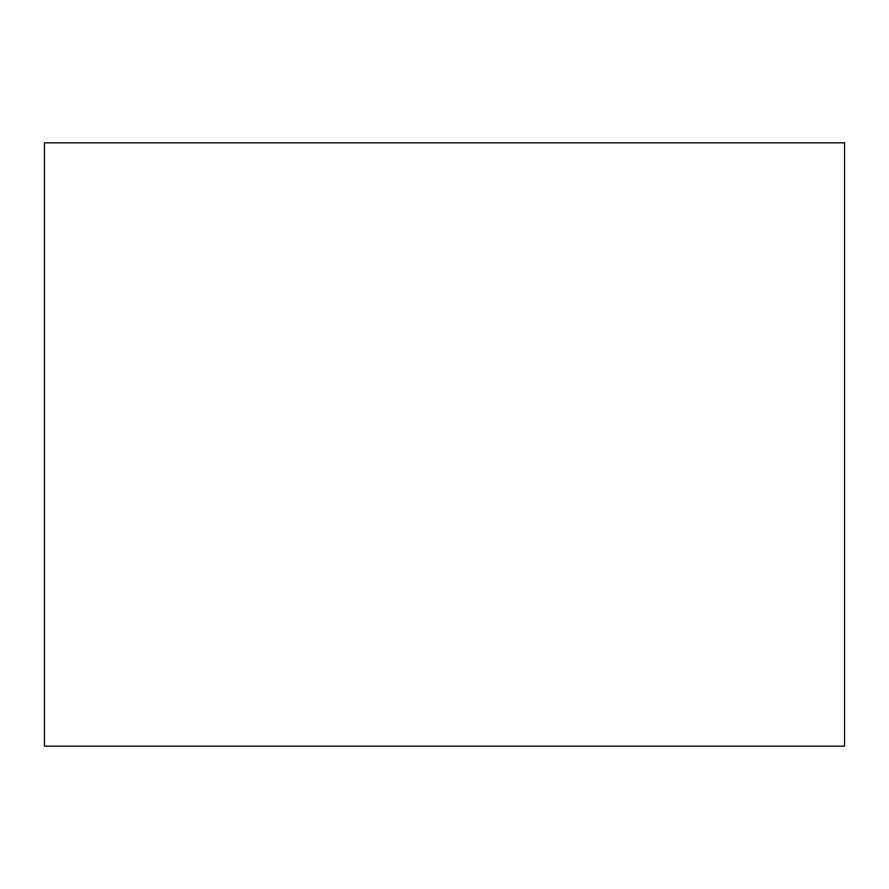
<?xml version="1.0" encoding="UTF-8"?>
<svg xmlns="http://www.w3.org/2000/svg" width="889" height="889" viewBox="0 0 889 889"><rect width="100%" height="100%" fill="white"/><g stroke="black" fill="none" stroke-linecap="round" stroke-linejoin="round"><path stroke-width="1.33" d="M844.55 142.851L44.45 142.851L44.45 746.149L844.55 746.149L844.55 142.851"/></g></svg>
